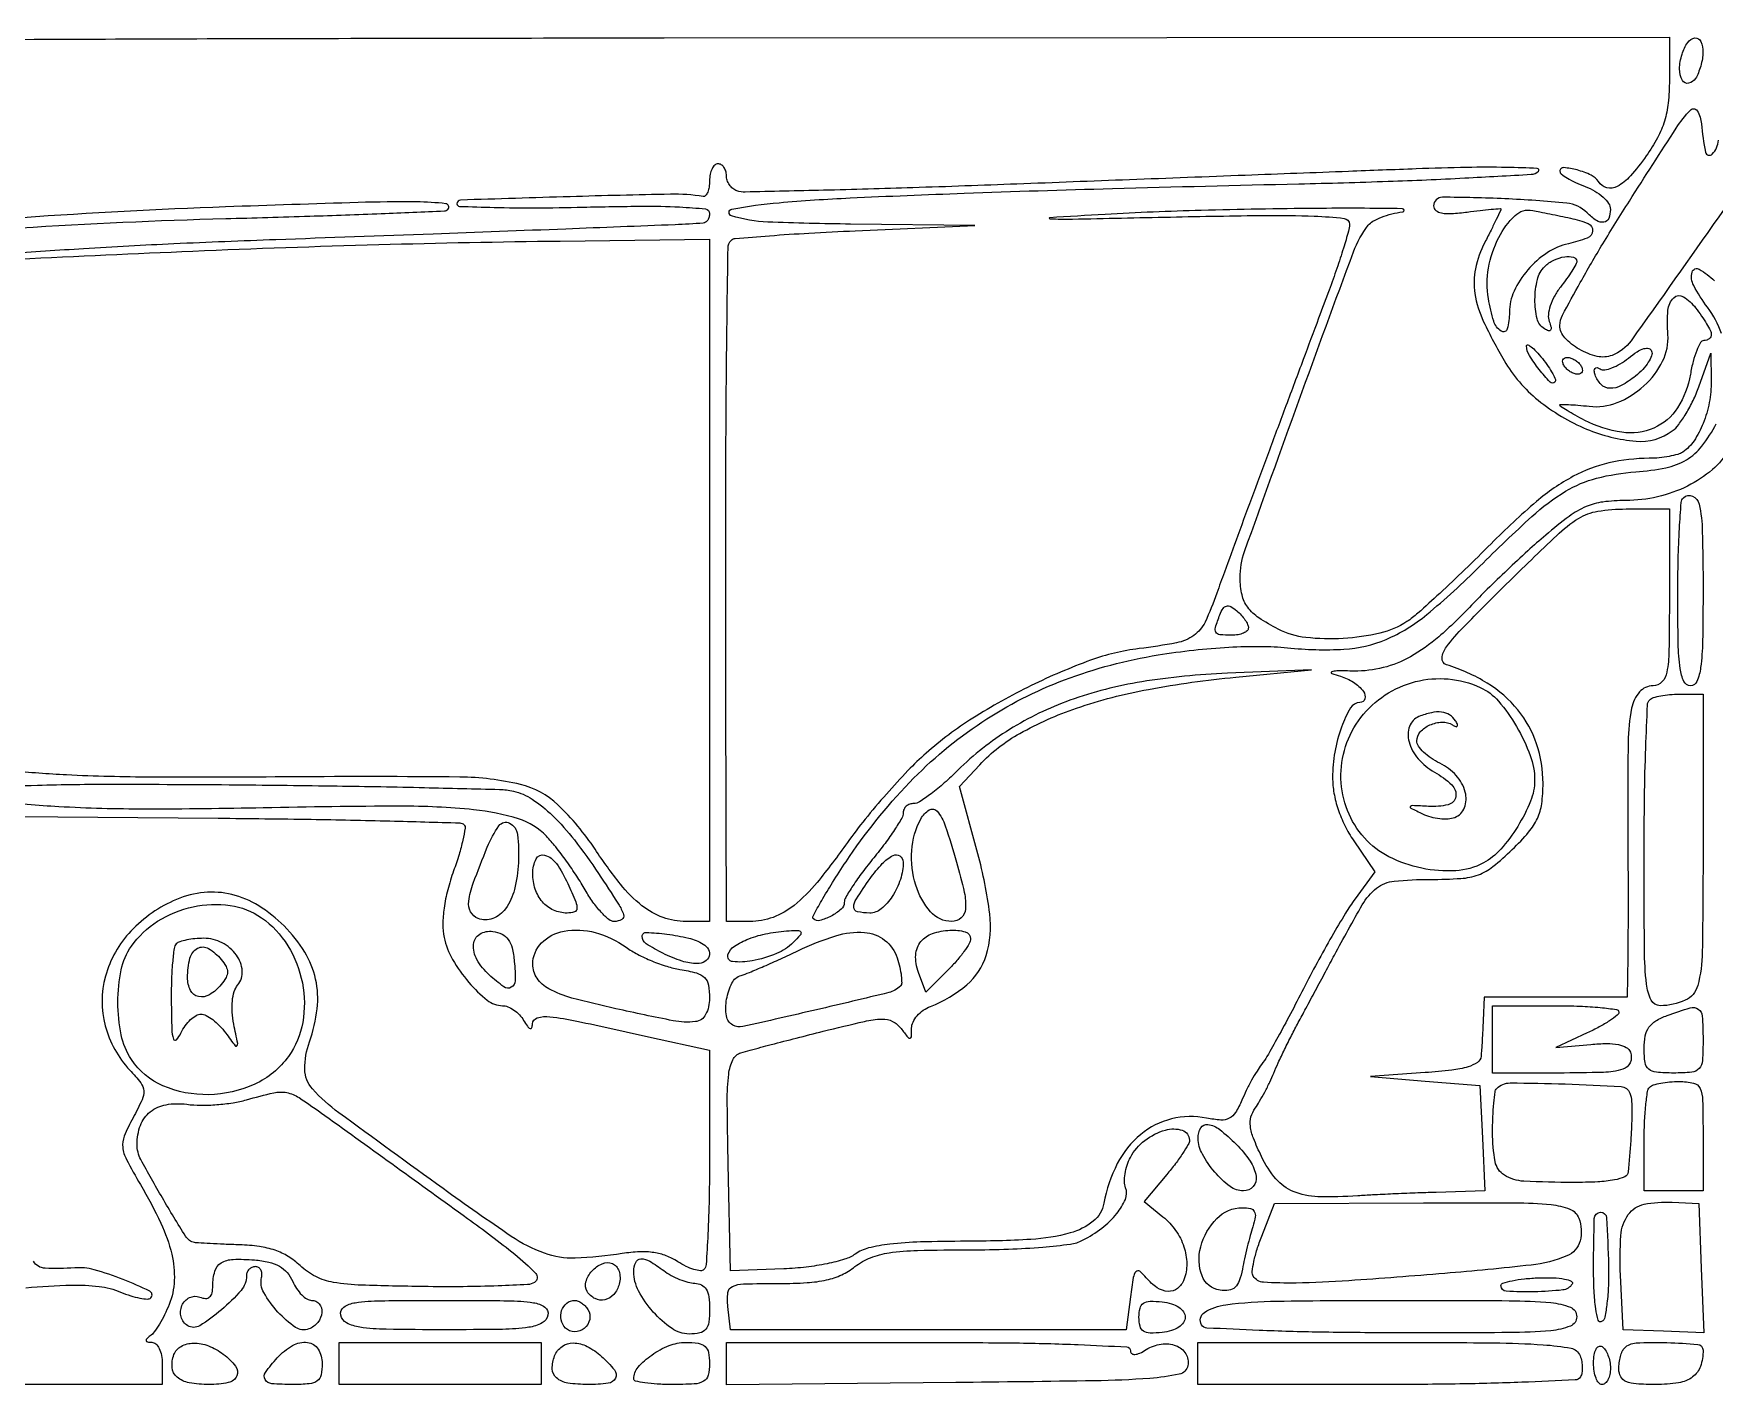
# Model space of a CAD drawing. Extents: x 24 to 1546, y 0 to 2379.
# Drawn here: x 363.7 to 563.3, y 576.1 to 737.5 of the extents above; entities that cross this region are included whole.
import ezdxf

# ---------------------------------------------------------------- set-up
doc = ezdxf.new("R2010")
doc.units = 0
doc.header["$MEASUREMENT"] = 0
doc.layers.get('0').update_dxf_attribs({"linetype": 'CONTINUOUS'})

msp = doc.modelspace()

# ---------------------------------------------------------------- linework, layer by layer
for points in [[(669.79548, 1002.302636, -0.00002), (669.596685, 899.530331, -0.000025), (669.388942, 796.915146, -0.198373)], [(319.200628, 736.562078, -0.000027), (354.124278, 736.742224, -0.000689), (392.784981, 736.886244, -0.000416), (438.603755, 736.955629), (558, 737.037081), (558, 731.928316, -0.025817), (557.860126, 729.221149, -0.048385), (557.425145, 727.074649, -0.050052), (556.598018, 725.099914, -0.02973), (555.25, 722.931127, -0.026701), (553.368495, 720.551119, -0.089005), (551.814116, 719.317337, -0.185189), (550.567719, 719.158003, -0.197027), (549.574601, 719.879293, 0.145902), (548.711573, 720.647698, 0.042955), (547.029983, 721.265047, 0.046377), (545.450825, 721.54149, 0.438027), (545, 721.125618, 0.234575), (545.163903, 720.795482, 0.025998), (545.88125, 720.307689, 0.02732), (546.850709, 719.789889, 0.018756), (548, 719.306102, -0.043188), (549.147841, 718.755525, -0.050738), (550.11875, 718.040222, -0.05825), (550.786037, 717.276455, -0.151573), (551, 716.586864, -0.094124), (550.796846, 715.517242, -0.268519), (550.225179, 715.063642, -0.184816), (549.345543, 715.259815, -0.050158), (548.221883, 716.178117, 0.173716), (545.802738, 717.321141, 0.013168), (538.467876, 717.843273, 0.010104), (531.036293, 718.025561, 0.415479), (530, 716.993732, 0.230164), (530.257766, 716.463436, 0.122526), (530.938801, 716.157616, 0.060643), (532.139683, 716.088982, 0.017323), (534, 716.273174, -0.004453), (535.533867, 716.465019, -0.007488), (536.825, 716.595275, -0.002262), (537.926127, 716.684711, -0.436808), (538, 716.616285, -0.112522), (537.967657, 716.474389, -0.000819), (537.437023, 715.37545, -0.003054), (536.818101, 714.118623, -0.001946), (536.083484, 712.663749, 0.065167), (534.97132, 709.532962, 0.093568), (534.899138, 706.597974, 0.069664), (535.942566, 703.238036, 0.022474), (538.379498, 698.615408, 0.090311), (542.41288, 693.924988, 0.071179), (548.17376, 690.484885, 0.078449), (554.038581, 689.051991, 0.180529), (558.345311, 690.26323, 0.075041), (559.106407, 691.017923, 0.024952), (559.982434, 692.3265, 0.024197), (560.822019, 693.894335, 0.025297), (561.492548, 695.51323), (562.912214, 699.5), (562.956107, 696.184259, -0.049985), (562.73569, 693.646885, -0.048228), (562.016084, 691.171616, -0.051916), (560.926443, 689.09405, -0.099145), (559.600296, 687.765313, -0.077713), (558.985809, 687.480803, -0.023113), (557.976043, 687.241942, -0.02258), (556.800836, 687.075238, -0.022616), (555.61602, 687.015313, 0.054698), (550.802206, 686.461234, 0.067838), (546.58457, 684.876814, 0.053183), (542.220763, 681.884395, 0.020427), (536.82473, 676.875561, -0.004854), (533.714932, 673.803205, -0.005768), (530.718169, 670.965751, -0.005047), (528.141383, 668.629547, -0.0366), (526.814475, 667.614095, -0.087666), (523.626433, 666.246801, -0.042967), (519.239558, 665.60895, -0.042989), (514.822147, 665.730091, -0.090219), (511.545299, 666.719707, -0.028196), (509.232647, 668.073551, -0.086616), (507.920709, 669.317488, -0.105001), (507.246713, 670.787251, -0.053579), (507.015313, 672.81417, -0.087702), (507.550119, 675.961062, -0.001273), (513.993469, 693.843205, -0.001433), (520.482334, 711.55054, -0.076374), (522.225536, 714.692196, -0.102968), (522.795049, 715.17831, -0.032841), (523.810504, 715.651028, -0.031194), (525.041124, 716.042058, -0.030179), (526.324471, 716.282159, 0.933021), (526.302998, 716.6698, 0.005556), (515.989474, 716.698898, 0.004521), (502.403616, 716.463419, 0.007589), (491, 715.989324, 0.001794), (484.40473, 715.591042, 0.949301), (484.406223, 715.465592, 0.014972), (487.099312, 715.438209, 0.000416), (498.75, 715.678319, -0.002268), (509.93508, 715.867409, -0.013272), (515.815597, 715.784059, -0.016995), (519.367206, 715.518252, -0.382726), (520, 714.812651, -0.068897), (519.885412, 713.985005, -0.006188), (519.289938, 711.971369, -0.007957), (518.508506, 709.579846, -0.006131), (517.582769, 706.995668, -0.000134), (516.341336, 703.662373, -0.000043), (514.504685, 698.736227, -0.000043), (512.462628, 693.262058, -0.000049), (510.498594, 688, 0.000661), (508.59634, 682.884366, 0.000695), (506.739827, 677.85, 0.000664), (505.150109, 673.502739, 0.00313), (504.256371, 671, -0.02607), (502.849955, 667.567376, -0.12836), (501.519243, 665.975613, -0.108616), (499.469948, 665.102468, -0.016164), (495.008612, 664.40963, 0.057068), (489.264921, 663.029876, 0.026641), (482.213892, 660.023493, 0.026421), (475.256632, 656.139804, 0.040296), (469.722788, 651.997981, 0.021), (467.565962, 649.927177, 0.010496), (465.007214, 647.14035, 0.010401), (462.475141, 644.14005, 0.015096), (460.378194, 641.381508, -0.015167), (456.771242, 636.63794, -0.05263), (454.049099, 633.916947, -0.081934), (451.542153, 632.493121, -0.088485), (448.777494, 632), (446, 632), (445.950224, 658.25, -0.000697), (445.937183, 684.1779, -0.002716), (446.038558, 700.214731, -0.000768), (446.194979, 711.985445, -0.195063), (446.592833, 712.926166, -0.17781), (447.049879, 713.137693, -0.001417), (451.115045, 713.458207, -0.004903), (455.812234, 713.76887, -0.003105), (461.293543, 714.043314), (475.5, 714.666209), (460.75, 714.833104, -0.007212), (450.916199, 715.086273, -0.062868), (446.615069, 715.805721, -0.786717), (446.658912, 716.621559, -0.024405), (452.25, 717.381715, -0.009918), (460.69979, 717.94441, -0.002609), (474.247154, 718.506155, -0.002235), (491.849105, 719.065261, -0.001135), (514, 719.619463, 0.002879), (524.609362, 719.921938, 0.004555), (533.698262, 720.316372, 0.001252), (541.585851, 720.750495, 0.173677), (542.440893, 721.113422, 0.667041), (542.317762, 721.449635, 0.005919), (538.673044, 721.564036, 0.009552), (533.928991, 721.566106, 0.0048), (527.940893, 721.39679, 0.000034), (519.890746, 721.091255, 0.00001), (507.635762, 720.625048, 0.00001), (493.883839, 720.101334, 0.000011), (480.5, 719.591066, -0.00137), (468.143631, 719.153592, -0.002157), (457.532812, 718.852836, -0.000523), (448.248297, 718.639479, -0.087065), (447.25, 718.792158, -0.091203), (446.772233, 719.057747, -0.069709), (446.367188, 719.499265, -0.068621), (446.093657, 720.04296, -0.08246), (446, 720.606989, 0.070083), (445.925009, 721.139376, 0.085896), (445.70625, 721.590803, 0.100138), (445.381338, 721.892621, 0.138107), (445, 722, 0.191087), (444.618118, 721.848523, 0.088204), (444.29375, 721.4125, 0.068025), (444.073693, 720.765418, 0.048028), (444, 720, -0.035886), (443.945548, 719.242298, -0.059023), (443.779688, 718.622286, -0.083952), (443.536654, 718.223037, -0.258827), (443.25, 718.118421, 0.044083), (439.352851, 718.385768, 0.002575), (427.439375, 718.090668, 0.000547), (414.429954, 717.687124, 0.404842), (414, 717.243141, 0.403712), (414.288693, 716.943867, 0.002482), (418.40625, 716.816078, 0.007885), (423.248306, 716.766245, 0.004727), (429, 716.852134, -0.004177), (435.939802, 716.963396, -0.014296), (440.451028, 716.86904, -0.012775), (443.52156, 716.638159, -0.385046), (444, 716.108993, -0.065226), (443.943929, 715.680998, -0.0782), (443.779688, 715.309847, -0.091456), (443.536225, 715.051166, -0.141217), (443.25, 714.945806, -0.008074), (439.910769, 714.758662, -0.000281), (426.928221, 714.248512, -0.000505), (411.160687, 713.653755, -0.000306), (392.5, 712.980174, 0.002709), (380.386371, 712.484614, 0.003876), (369.649307, 711.903632, 0.002138), (360.590344, 711.304095, 0.058348)], [(681.5874, 575.920734, -0.198023), (682.11066, 576.138525, -0.000014), (730.176508, 576.301627, -0.000501), (783.279498, 576.427095, -0.000302), (846.254519, 576.474781), (1010.392808, 576.5)], [(574.177045, 730.502494, -0.001861), (563.85779, 715.692709, -0.001913), (553.444669, 700.98615, -0.147161), (551.193688, 699.244084, -0.150386), (549.429717, 699.124174, -0.072897), (547.306168, 699.962999, -0.07498), (545.577694, 701.336369, -0.189652), (545, 702.804625, -0.122755), (545.30054, 704.010319, -0.005194), (547.423437, 707.90583, -0.008666), (550.089187, 712.4903, -0.006031), (553.25, 717.576064, -0.00161), (558.824779, 726.247482, -0.044087), (560.49278, 728.384749, -0.497939), (561.30943, 728.2995, -0.115564), (561.810365, 726.75, 0.030736), (562.2987, 723.382952, 0.600894), (563.092661, 723.151927, 0.175356), (563.837249, 724.798785, 0.019362)], [(362.123628, 714.388837, -0.009472), (386.532549, 715.492215, 0.00145), (396.518226, 715.78316, 0.002358), (404.994457, 716.094748, 0.000327), (412.516192, 716.411707, 0.18676), (412.916667, 716.586735, 0.63177), (412.679216, 717.263575, 0.023832), (409.176799, 717.469857, 0.010462), (402.278634, 717.402604, 0.001156), (386.5, 716.881958, 0.009171), (362.421635, 715.589214, 0.120223)], [(563.917736, 301.759581, -0.00001), (564.039235, 350.115363, -0.198254)], [(361.987975, 710.701886, -0.001316), (382.630936, 711.632782, -0.003719), (404.700819, 712.405438, -0.004), (426.25, 712.826972), (444, 713.032169), (444, 672.516084), (444, 632), (441.222506, 632, -0.087123), (438.474017, 632.482578, -0.080845), (435.974155, 633.877472, -0.057484), (433.413332, 636.43696, -0.02121), (430.407455, 640.573462, 0.055713), (425.99006, 645.846804, 0.132496), (421.53444, 648.273563, 0.056506), (414.332757, 649.159325, 0.004202), (394.5, 649.180817, -0.002646), (377.727524, 649.146781, -0.011055), (367.633909, 649.402927, -0.014737), (361.064122, 649.909496, -0.112255)], [(564.192771, 701.823038, 0.07432), (562.533223, 704.954968, -0.035062), (560.896275, 707.534102, -0.191176), (560.705915, 709.144682, -0.497067), (561.548549, 709.489136, -0.062796), (563.36491, 708.079534, -0.072862)], [(565.036533, 688.068263, -0.092914), (563.11099, 685.670939, -0.062162), (560.169003, 683.723855, -0.057896), (556.597314, 682.441024, -0.057152), (552.81082, 682.003738, 0.032215), (550.104826, 681.827044, 0.069834), (548.100132, 681.274268, 0.057947), (546.103446, 680.119718, 0.016694), (543.31082, 677.891709, 0.007838), (541.178138, 676.011866, 0.004903), (538.738178, 673.748132, 0.00492), (536.37778, 671.470315, 0.008929), (534.5, 669.555003, -0.023673), (530.612758, 665.817111, -0.052102), (527.248486, 663.443814, -0.06559), (524.008659, 662.152541, -0.065718), (520.547121, 661.745591, 0.004338), (518.491774, 661.756987, 0.090997), (517.891143, 661.644818, 0.691442), (517.892111, 661.460046, 0.020668), (518.925861, 661.123992, -0.075477), (520.48759, 660.419727, -0.089771), (521.665313, 659.315116, -0.229062), (521.829996, 658.449511, -0.339301), (521.243848, 658, 0.265741), (520.134829, 657.365789, 0.045682), (519.060688, 655.087384, 0.043496), (518.267202, 652.132028, 0.04387), (518, 649.092494, 0.044332), (518.164701, 647.238542, 0.036299), (518.656709, 645.309896, 0.034918), (519.448505, 643.395374, 0.03358), (520.508013, 641.58333), (523.016026, 637.887567), (520.681429, 634.693783, 0.021184), (519.531986, 632.972805, 0.006205), (517.91283, 630.235049, 0.006221), (516.165519, 627.105635, 0.006637), (514.534783, 624, -0.00394), (512.989611, 621.018354, -0.00485), (511.499422, 618.2625, -0.00404), (510.207446, 615.971524, -0.035023), (509.554729, 615, 0.028118), (509.0254, 614.235141, 0.011387), (508.388113, 613.138389, 0.011225), (507.754364, 611.924506, 0.01401), (507.223449, 610.768982, -0.036226), (506.473499, 609.311048, -0.13925), (505.732462, 608.625446, -0.134632), (504.726737, 608.419287, -0.032993), (503.036079, 608.642784, 0.10968), (498.878121, 608.555075, 0.11372), (495.209213, 606.709609, 0.101928), (492.431255, 603.239926, 0.073352), (490.839803, 598.525117, -0.181553), (489.566474, 596.392607, -0.10145), (486.837289, 595.00247, -0.053279), (482.154035, 594.234955, -0.013662), (474.472506, 594.014742, 0.00694), (469.060447, 593.932384, 0.021445), (465.413684, 593.66944, 0.031285), (462.889687, 593.216898, 0.09303), (461.295654, 592.494531, -0.078458), (460.03548, 591.878917, -0.023538), (457.960285, 591.347366, -0.022264), (455.472272, 590.947982, -0.019), (452.823148, 590.744531), (446.5, 590.5), (446.220696, 603.173311, -0.003334), (446.106006, 610.636371, -0.030411), (446.275244, 613.881372, -0.084048), (446.763307, 615.574759, -0.207936), (447.720696, 616.40175, -0.010431), (448.826488, 616.721594, -0.001202), (451.327329, 617.38231, -0.001448), (454.306463, 618.152523, -0.00118), (457.5, 618.960285, -0.004845), (462.385104, 620.133459, -0.047609), (464.482445, 620.409481, -0.12553), (465.738718, 620.136397, -0.116854), (466.75, 619.290716, 0.006463), (467.548263, 618.25065, 0.23878), (467.811627, 618.128437, 0.390587), (467.975463, 618.290203, 0.011756), (468, 619.333621, -0.113979), (468.166479, 620.054436, -0.06564), (468.660937, 620.800891, -0.060263), (469.389665, 621.458675, -0.061354), (470.25, 621.919048, 0.084472), (474.555575, 624.484328, 0.142064), (476.853508, 627.971264, 0.106792), (477.286837, 632.901368, 0.03561), (475.866116, 640.045779), (473.678357, 648.028725), (476.089179, 650.61168, -0.078238), (480.862889, 654.344928, -0.044459), (487.577487, 657.332839, -0.036719), (496.124226, 659.573661, -0.022162), (506.5, 661.021977), (515.5, 661.873862), (505.5, 661.48243, 0.029896), (495.324643, 660.47281, 0.046699), (486.805469, 658.279314, 0.052727), (479.631038, 654.807548, 0.056019), (473.5, 649.970432, -0.014378), (471.876813, 648.454825, -0.018938), (470.307813, 647.174284, -0.01663), (468.94952, 646.21809, -0.144603), (468.25, 646.007123, 0.085129), (467.772657, 645.922456, 0.093067), (467.367188, 645.684342, 0.099772), (467.095965, 645.331475, 0.114605), (467, 644.918297, -0.133008), (466.8282, 644.2839, -0.012536), (465.971875, 642.899653, -0.015357), (464.840492, 641.280141, -0.011495), (463.5, 639.565305, 0.011059), (462.159462, 637.853489, 0.014897), (461.028125, 636.243202, 0.011918), (460.168332, 634.868211, 0.13455), (460, 634.253997, -0.218849), (459.632365, 633.454298, -0.056478), (458.42755, 632.636833, -0.057269), (457.099275, 632.123325, -0.265991), (456.335765, 632.330901, -0.333452), (456.291043, 632.644435, -0.004354), (457.317624, 634.476544, -0.01041), (458.606397, 636.625257, -0.006392), (460.209041, 639.10444, -0.044625), (467.744846, 648.502907, -0.055207), (476.35434, 655.688, -0.0564), (486.166618, 660.702925, -0.049794), (497.27107, 663.660432, -0.012654), (501.517468, 664.239286, -0.013728), (505.673946, 664.583895, -0.014701), (509.478584, 664.682329, -0.025347), (512.64093, 664.510714, 0.040016), (519.348274, 664.343612, 0.086699), (524.355321, 665.505667, 0.073365), (529.176996, 668.445162, 0.022573), (535.488988, 674.197983, -0.010946), (541.671824, 680.101952, -0.04907), (545.675233, 683.09748, -0.073124), (549.364089, 684.649833, -0.045628), (554.001258, 685.403635, 0.032829), (557.593272, 685.893681, 0.084713), (560.025101, 686.837591, 0.093205), (561.869449, 688.472073, 0.045664), (563.565937, 691.127507, 0.072293)], [(330.47682, 18.883074, 0.000013), (445.994116, 18.943074, 0.000017)], [(358.076047, 647.952196, -0.004668), (364.193876, 648.186873, -0.007577), (373.100571, 648.310256, -0.00182), (387.876469, 648.237259, -0.001451), (399.7718, 648.100667, -0.002178), (410.152801, 647.906099, -0.00088), (419.051083, 647.684886, -0.048601), (420.707535, 647.478864, -0.091854), (422.936117, 646.525957, -0.045538), (425.338988, 644.589736, -0.035493), (427.945027, 641.68098, -0.018158), (430.807008, 637.699868, -0.003583), (433.181942, 634.073464, -0.063712), (433.782789, 632.814852, -0.352503), (433.567083, 632.241193, -0.134128), (432.684141, 632, -0.175127), (432.042161, 632.23197, -0.033358), (431.127542, 633.101562, -0.031966), (430.146892, 634.31418, -0.024623), (429.232882, 635.75, 0.016167), (428.235181, 637.377375, 0.010914), (426.998094, 639.16967, 0.011002), (425.724614, 640.851942, 0.021424), (424.623742, 642.125471, 0.12929), (421.313794, 644.19139, 0.050287), (415.982573, 645.274018, 0.025755), (407.24948, 645.696699, 0.004658), (391, 645.494348, -0.005515), (376.944854, 645.343413, -0.013927), (366.721928, 645.6312, -0.010374), (359.20443, 646.209246, -0.283836)], [(357.002365, 644.5), (385.65285, 644.265, -0.001742), (396.675647, 644.136174, -0.002824), (406.045207, 643.941078, -0.000458), (414.32586, 643.714276, -0.191568), (414.841045, 643.492289, -0.24297), (414.976787, 643.066618, -0.013604), (414.698872, 641.661089, -0.018451), (414.243849, 639.945881, -0.012247), (413.601969, 638.013501, 0.022729), (412.904623, 635.757147, 0.02814), (412.472032, 633.601326, 0.031266), (412.318853, 631.672664, 0.058303), (412.474692, 630.115227, 0.076306), (413.487756, 627.491813, 0.046482), (415.405106, 624.770205, 0.046548), (417.602139, 622.63496, 0.17117), (419.402561, 622, -0.097729), (420.050748, 621.872085, -0.054505), (420.759979, 621.485937, -0.051427), (421.418826, 620.919357, -0.057657), (421.919901, 620.25, 0.021107), (422.366108, 619.553273, 0.145492), (422.681093, 619.303719, 0.420767), (422.885461, 619.393884, 0.084164), (422.969591, 619.829455, -0.329369), (423.535737, 620.560094, -0.096519), (425.039366, 620.684841, -0.025287), (428.24646, 620.166524, -0.00196), (436.75, 618.312111), (444, 616.701265), (444, 604.017299, -0.004936), (443.951533, 599.107523, -0.0076), (443.803136, 594.862385, -0.003192), (443.599283, 591.259878, -0.182612), (443.329826, 590.663159, -0.222667), (442.909246, 590.510963, -0.049807), (442.140044, 590.659298, -0.042585), (441.203632, 591.028062, -0.029951), (440.220602, 591.591112, 0.053464), (438.855316, 592.29016, 0.055387), (437.388909, 592.673555, 0.047832), (435.696799, 592.75734, 0.026629), (433.640776, 592.552375, -0.028814), (428.029482, 592.017719, -0.09657), (424.396743, 592.58594, -0.062193), (420.450943, 594.599857, -0.007326), (412.358178, 600.265765, -0.002001), (399.972471, 609.286108, -0.049801), (396.840054, 612.106223, -0.185665), (395.929909, 614.444836, -0.085827), (396.481646, 617.713128, 0.055567), (397.390226, 621.63858, 0.08325), (397.215866, 625.145103, 0.084281), (395.912077, 628.372163, 0.058384), (393.466667, 631.466667, 0.057663), (390.44912, 633.858316, 0.078497), (387.253179, 635.203252, 0.083942), (383.968355, 635.44732, 0.077539), (380.687814, 634.616316, 0.102193), (375.276175, 630.861798, 0.123966), (372.249119, 625.499348, 0.132186), (372.223322, 619.610337, 0.124569), (375.139726, 614.351268, -0.023231), (376.444798, 612.825938, -0.149477), (376.80237, 611.888852, -0.126359), (376.606667, 610.835026, -0.014751), (375.524916, 608.676125, 0.024804), (374.484349, 606.490833, 0.127081), (374.295788, 605.171839, 0.094542), (374.737349, 603.74103, 0.010558), (376.406947, 600.748996, -0.022498), (378.823079, 596.16529, -0.05136), (380.116018, 592.48074, -0.068527), (380.42388, 589.349785, -0.085827), (379.81629, 586.5, -0.019756), (379.278201, 585.297657, -0.02095), (378.656426, 584.165436, -0.02111), (378.042091, 583.240538, -0.083888), (377.556774, 582.765313, 0.035), (377.147891, 582.436365, 0.275546), (377.082053, 582.21214, 0.296462), (377.247772, 582.060145, 0.03841), (377.75, 582.015313, -0.189774), (378.227439, 581.820544, -0.087009), (378.632812, 581.270123, -0.067455), (378.907857, 580.45788, -0.047987), (379, 579.5), (379, 577), (360.635924, 577)], [(230.109045, 358.876355, -0.000048), (230.095006, 206.25)], [(362.787094, 588.500807, -0.015609), (368.206626, 588.803618, -0.035959), (371.494312, 588.648038, -0.068488), (374.050066, 587.979262, 0.021559), (375.246518, 587.543082, 0.030338), (376.347955, 587.266739, 0.030658), (377.240252, 587.155647, 0.215225), (377.64015, 587.306817, 0.515176), (377.509372, 588.087237, 0.019802), (374.356884, 589.47143, 0.024838), (370.902787, 590.633242, 0.089071), (368.595323, 590.858077, -0.033501), (365.085218, 590.810463, -0.246372), (363.68994, 591.640279, -0.130852)]]:
    msp.add_lwpolyline(points, format="xyb")
for points in [[(561.984687, 735.25, -0.039992), (561.916295, 734.4809, -0.026481), (561.721339, 733.615513, -0.026668), (561.440374, 732.789462, -0.045933), (561.109687, 732.143237, -0.199774), (560.286752, 731.56604, -0.330575), (559.548308, 731.896901, -0.134994), (559.209695, 733.264789, -0.070524), (559.50284, 735.008949, -0.069239), (560.178614, 736.423808, -0.226279), (561.044053, 736.944798, -0.330314), (561.737037, 736.528235, -0.100397)], [(546.25, 715.541179, -0.044762), (548.363928, 714.894029, -0.326503), (548.888494, 714.044313, -0.287262), (548.250248, 713.182715, -0.039412), (546.012186, 712.502676, 0.093462), (543.480906, 711.424742, 0.067747), (541.180626, 709.389851, 0.069161), (539.5533, 706.868518, 0.109193), (539, 704.365141, -0.063976), (538.746699, 702.393592, -0.511863), (538.024596, 702.114301, -0.176187), (537.138284, 703.292683, -0.032188), (536.501361, 705.991946, -0.086571), (536.520628, 709.597949, -0.072179), (537.735365, 713.237159, -0.085606), (539.666421, 715.846713, -0.244052), (541.770402, 716.461276, -0.00144), (542.624017, 716.290517, -0.000566), (543.799743, 716.050412, -0.00056), (545.070433, 715.787932, -0.000698)], [(547, 710.407729, -0.130532), (546.906647, 710.056235, -0.01156), (546.428914, 709.263419, -0.014488), (545.800491, 708.333739, -0.010785), (545.055876, 707.343906, 0.042322), (544.352357, 706.274597, 0.045432), (543.85812, 705.12657, 0.05018), (543.62573, 704.064694, 0.120981), (543.725815, 703.272131, -0.028444), (543.94474, 702.587594, -0.207271), (543.892353, 702.254716, -0.345815), (543.650217, 702.169045, -0.057001), (543.169939, 702.394972, -0.197924), (542.300828, 703.595974, -0.059994), (542.035772, 705.874953, -0.05909), (542.327188, 708.249722, -0.137164), (543.2, 709.8, -0.084467), (544.259793, 710.551589, -0.072563), (545.565516, 710.960447, -0.102404), (546.607377, 710.912998, -0.342857)], [(562.977764, 701.75, -0.121947), (562.915893, 701.46401, -0.104056), (562.725538, 701.220312, -0.094302), (562.434584, 701.056699, -0.081232), (562.087898, 701, 0.271833), (561.693869, 700.768687, 0.032885), (561.244937, 699.82338, 0.031774), (560.824546, 698.529279, 0.020804), (560.499068, 696.994485, -0.099713), (558.973944, 693.016857, -0.149832), (556.17226, 690.616324, -0.140123), (552.354549, 690.107288, -0.083032), (547.95034, 691.52568, -0.006842), (546.819468, 692.130232, -0.010749), (545.866662, 692.683538, -0.005056), (545.083922, 693.1718, -0.25613), (545, 693.324879, -0.418329), (545.099436, 693.42293, -0.005973), (546.019581, 693.399022, -0.012281), (547.139946, 693.328925, -0.007293), (548.470913, 693.193189, 0.12416), (551.80088, 693.631375, 0.090601), (554.978747, 695.617549, 0.092242), (557.203885, 698.559671, 0.135727), (557.824367, 701.721901, -0.038752), (557.828461, 704.614747, -0.183778), (558.525129, 706.085465, -0.342947), (559.664947, 706.204619, -0.089916), (561.120854, 704.886032, -0.013437), (561.824992, 703.9175, -0.016789), (562.423124, 702.980584, -0.015102), (562.868844, 702.173173, -0.111601)], [(544.403588, 696.073001, -0.422294), (543.831517, 696.079024, -0.02369), (542.543171, 697.566614, -0.028102), (541.372778, 699.24053, -0.129991), (541.031803, 700.360784, -0.517603), (541.186936, 700.479321, -0.092789), (541.571556, 700.275232, -0.038228), (542.180146, 699.709054, -0.015958), (542.91392, 698.860784, -0.018509), (543.616727, 697.925121, -0.029123), (544.141002, 697.068049, -0.02871), (544.464516, 696.368835, -0.2979)], [(547.5, 698, -0.076764), (547.661825, 697.617617, -0.154201), (547.642737, 697.29375, -0.186277), (547.449529, 697.079239, -0.117858), (547.118034, 697, -0.085235), (546.689814, 697.073533, -0.053414), (546.230237, 697.29375, -0.051777), (545.810561, 697.617474, -0.064269), (545.5, 698, -0.076764), (545.338175, 698.382383, -0.154201), (545.357263, 698.70625, -0.186277), (545.550471, 698.920761, -0.117858), (545.881966, 699, -0.085235), (546.310186, 698.926467, -0.053414), (546.769763, 698.70625, -0.051777), (547.189439, 698.382526, -0.064269)], [(553.990569, 696.791279, -0.045732), (552.286773, 695.652326, -0.133589), (550.922789, 695.329717, -0.193609), (549.894061, 695.783993, -0.11316), (549.182768, 696.951696, -0.056055), (549.083451, 697.418212, -0.202073), (549.171702, 697.702485, -0.273442), (549.408324, 697.785436, -0.089466), (549.766104, 697.644556, 0.179164), (550.322277, 697.532389, 0.051989), (551.181946, 697.760568, 0.045072), (552.16931, 698.24168, 0.035108), (553.145836, 698.929558, -0.02749), (554.158488, 699.666198, -0.071161), (554.976692, 700.043281, -0.135134), (555.554234, 700.055487, -0.25029), (555.891949, 699.74835, -0.178772), (555.885603, 699.197792, -0.051571), (555.495098, 698.425942, -0.044792), (554.839581, 697.582988, -0.034928)], [(558, 670.5, -0.003718), (557.952594, 664.125402, -0.041811), (557.703985, 661.608265, -0.145186), (557.115347, 660.450537, -0.205851), (556.067388, 660, 0.218792), (554.456104, 659.25948, 0.130281), (553.520288, 657.32271, 0.043878), (553.10464, 653.313445, 0.005327), (553.060779, 644.450648, -0.000683), (553.082147, 639.526962, -0.000688), (553.089995, 634.61519, -0.00067), (553.085206, 630.334778, -0.002779), (553.064484, 627.75), (553, 623), (544.5, 623), (536, 623), (535.88465, 620.25, -0.002257), (535.830616, 619.087159, -0.001952), (535.763631, 617.867188, -0.001964), (535.694266, 616.76207, -0.005728), (535.63465, 616, -0.222485), (535.20743, 615.266427, -0.080111), (534.090142, 614.732612, -0.042931), (532.153983, 614.34009, -0.011282), (529, 614.050218), (522.5, 613.600436), (529, 613.050218), (535.5, 612.5), (535.797717, 606.25), (536.095435, 600), (530.297717, 599.825948, 0.002055), (527.821529, 599.741424, 0.001682), (525.174954, 599.631276, 0.001698), (522.741671, 599.513521, 0.00448), (521, 599.407651, -0.024549), (516.251143, 599.309894, -0.090102), (513.321113, 599.928971, -0.121319), (511.274122, 601.419585, -0.063369), (509.552545, 604.085677, -0.016632), (508.60421, 606.246667, -0.062769), (508.232251, 607.67415, -0.099459), (508.308562, 608.782571, -0.088895), (508.804933, 609.825192, 0.022697), (509.337081, 610.644077, 0.010782), (509.950452, 611.7424, 0.010663), (510.543546, 612.92039, 0.014867), (511.019687, 614, -0.011503), (511.540748, 615.203319, -0.004873), (512.292204, 616.79375, -0.004818), (513.127806, 618.477019, -0.006283), (513.926462, 620, 0.000505), (514.821795, 621.660403, 0.000242), (515.968038, 623.79375, 0.00024), (517.162293, 626.021611, 0.000343), (518.219849, 628, -0.00776), (521.532162, 633.981287, -0.095249), (523.228373, 635.949985, -0.143718), (525.301863, 636.788294, -0.024687), (529.587146, 637, 0.015534), (533.247514, 637.113751, 0.071765), (535.316569, 637.544852, 0.081921), (537.045897, 638.517122, 0.023786), (539.346599, 640.548138, 0.02278), (541.28687, 642.612329, 0.068463), (542.331693, 644.23454, 0.076087), (542.840356, 645.979772, 0.032942), (543, 648.400255, 0.08143), (542.22989, 653.09755, 0.089825), (540.006237, 657.12785, 0.084477), (536.378095, 660.302914, 0.062734), (531.517481, 662.502987, -0.35819), (531.000032, 663.287374, -0.134468), (531.514208, 664.604886, -0.034535), (533.580941, 667.016889, -0.003994), (538.622828, 672.057841, -0.004328), (544.625309, 677.862673, -0.049801), (547.214096, 679.873846, -0.10084), (549.495218, 680.732369, -0.039762), (552.855347, 681), (558, 681)], [(562, 671.5, -0.004301), (561.946491, 665.280025, -0.028132), (561.717391, 662.166667, -0.065619), (561.27813, 660.520434, -0.303591), (560.5, 660, -0.296545), (559.7272, 660.502533, -0.070133), (559.284615, 662.055556, -0.029758), (559.054217, 665.000072, -0.004647), (559, 670.833333, -0.005745), (559.048261, 675.033313, -0.008732), (559.195833, 678.680208, -0.004165), (559.399513, 681.750789, -0.179603), (559.666667, 682.333333, -0.312411), (560.751758, 682.530551, -0.23753), (561.532639, 681.562057, -0.046862), (561.914938, 678.350687, -0.006208)], [(508, 666.877555, -0.211751), (507.851202, 666.541957, -0.080835), (507.4125, 666.257782, -0.061523), (506.765708, 666.064355, -0.041949), (506, 666, -0.021697), (504.598047, 666.060864, -0.247092), (504.146883, 666.350844, -0.20789), (504.086473, 666.92339, -0.015398), (504.616783, 668.443736, -0.049248), (504.988861, 669.185711, -0.197978), (505.394324, 669.473133, -0.187894), (505.899528, 669.398999, -0.04392), (506.616783, 668.903079, -0.034124), (507.146102, 668.399033, -0.035634), (507.59368, 667.834544, -0.03811), (507.905442, 667.293772, -0.112164)], [(535.533156, 659.802939, -0.109359), (537.695826, 658.17458, -0.044245), (539.850162, 655.151368, -0.044192), (541.473937, 651.723375, -0.089154), (541.996262, 648.789838, -0.095882), (541.509863, 646.298519, -0.042568), (539.990008, 643.299623, -0.042546), (537.968514, 640.580015, -0.089024), (535.907086, 638.950274, -0.108901), (532.622536, 638.025497, -0.066237), (528.583475, 638.328102, -0.065068), (524.678366, 639.696371, -0.09393), (521.782441, 641.917461, -0.177482), (518.991163, 648.948615, -0.172181), (521.357148, 656.223952, -0.168203), (527.842374, 660.492102, -0.170708)], [(562, 641.106989, -0.003361), (561.91447, 628.384708, -0.061704), (561.364764, 624.38842, -0.225335), (559.880907, 622.638166, -0.106479), (556.918213, 622, -0.284026), (555.83623, 622.668556, -0.08941), (555.276891, 624.574212, -0.024923), (555.041738, 628.672502, -0.00187), (555, 639.833333, -0.003496), (555.048127, 646.71727, -0.00551), (555.195833, 652.623958, -0.001706), (555.396866, 657.719507, -0.187801), (555.666667, 658.333333, -0.12431), (556.099647, 658.591727, -0.025624), (556.969792, 658.804167, -0.025482), (558.03307, 658.951046, -0.021582), (559.166667, 659), (562, 659)], [(528.25, 656.337719, 0.215096), (527.139267, 655.177321, 0.154211), (527.077771, 653.357955, 0.110128), (528.159974, 651.336799, 0.085809), (530.089288, 649.748895, -0.058288), (532.158379, 648.227964, -0.252666), (532.629193, 646.832983, -0.302066), (531.71645, 645.865268, -0.071507), (529.390786, 645.666762, 0.002655), (527.499917, 645.765769, 0.241438), (527.253911, 645.653895, 0.476433), (527.29466, 645.470853, 0.004541), (528.694785, 644.788585, 0.045584), (529.654573, 644.434707, 0.038096), (530.722299, 644.233811, 0.039682), (531.734378, 644.202932, 0.079564), (532.514922, 644.367352, 0.214621), (533.670781, 645.532119, 0.15797), (533.754332, 647.371964, 0.116436), (532.66946, 649.358762, 0.09868), (530.75, 650.795199, -0.03678), (529.697595, 651.396721, -0.043666), (528.807812, 652.116333, -0.049068), (528.189723, 652.842149, -0.153016), (528, 653.447577, -0.186643), (528.4126, 654.51439, -0.10327), (529.559843, 655.345435, -0.097473), (531.005843, 655.679071, -0.147558), (532.244751, 655.348736, 0.039447), (532.638438, 655.146412, 0.351455), (532.812997, 655.19662, 0.26839), (532.831983, 655.406162, 0.029887), (532.595492, 655.845492, 0.116907), (531.900517, 656.53917, 0.110171), (530.95291, 656.866132, 0.083463), (529.736641, 656.800699, 0.040833)], [(473.330864, 639.06504, -0.014001), (474.253207, 635.471876, -0.075776), (474.397673, 633.468999, -0.19293), (473.879058, 632.423383, -0.184343), (472.769724, 632, -0.217127), (470.245884, 633.150212, -0.105947), (468.498951, 636.314347, -0.089599), (468.02519, 640.429129, -0.107235), (469.092641, 644.173101, -0.12963), (470.098535, 645.254545, -0.37696), (471.027409, 645.107291, -0.092842), (471.998205, 643.361282, -0.010756)], [(421.293744, 638.971896, -0.048933), (420.83007, 635.809279, -0.09604), (419.762543, 633.511103, -0.146363), (418.254262, 632.355464, -0.184432), (416.50859, 632.35833, -0.183188), (415.62241, 633.149421, -0.153264), (415.400928, 634.398366, -0.056931), (415.935979, 636.562383, -0.008074), (417.605563, 640.838075, -0.05548), (418.981136, 643.360422, -0.373297), (420.256587, 643.680841, -0.253499), (421.190348, 642.3329, -0.03929)], [(427.169714, 636.5, -0.007475), (428.104022, 634.353924, -0.105853), (428.257038, 633.535091, -0.32054), (427.954425, 633.134173, -0.076108), (427.078059, 633, -0.10753), (425.473197, 633.349178, -0.107324), (424.157216, 634.333701, -0.099372), (423.297569, 635.847118, -0.079788), (423, 637.7, -0.114327), (423.401941, 639.434871, -0.363805), (424.410309, 639.882309, -0.171225), (425.806578, 638.886809, -0.046708)], [(467, 639.0651, -0.079712), (466.668615, 636.999671, -0.065596), (465.698098, 634.986332, -0.07229), (464.378838, 633.495782, -0.177313), (463.024751, 633, -0.053692), (461.558891, 633.157864, -0.355656), (461.132054, 633.693509, -0.142466), (461.435691, 634.697773, -0.010535), (463.068094, 637.09563, -0.031899), (464.518492, 638.879875, -0.09027), (465.79664, 639.840312, -0.266885), (466.605636, 639.793947, -0.253196)], [(390.783205, 632.439296, -0.102196), (393.908802, 629.124959, -0.090353), (395.637251, 624.6975, -0.092014), (395.67689, 620.01716, -0.111391), (393.983173, 615.976369, -0.131515), (389.993015, 612.679851, -0.102828), (384.492962, 611.426655, -0.105911), (379.0838, 612.477856, -0.148011), (375.329291, 615.620191, -0.094303), (374.123499, 618.537078, -0.050944), (373.725845, 622.416742, -0.051149), (374.118675, 626.259613, -0.102086), (375.324717, 629.053211, -0.100363), (378.449502, 632.021552, -0.086221), (382.653287, 633.738029, -0.089084), (387.062798, 633.905404, -0.118362)], [(420.813358, 627.25, -0.02566), (420.916601, 624.94764, -0.27501), (420.452673, 624.179363, -0.28687), (419.575718, 624.239035, -0.027229), (417.828741, 625.654988, -0.080305), (416.37415, 627.472386, -0.150135), (415.972844, 629.29558, -0.237757), (416.705046, 630.494583, -0.175983), (418.25, 630.819551, -0.075029), (419.352814, 630.489427, -0.127529), (420.088303, 629.877036, -0.098739), (420.548923, 628.861825, -0.033257)], [(434.086128, 628.938671, 0.035583), (435.449147, 628.107418, 0.021686), (437.161546, 627.315563, 0.021685), (438.936252, 626.67496, 0.035557), (440.490499, 626.307829, -0.02556), (442.436693, 625.888974, -0.128732), (443.394581, 625.341607, -0.156667), (443.861728, 624.454686, -0.043522), (444, 622.869158, -0.118413), (443.537848, 620.945072, -0.252366), (442.31671, 620.100775, -0.076217), (439.689504, 620.210177, -0.006096), (432.872665, 621.6343, -0.011007), (427.656211, 622.911719, -0.057457), (424.909711, 623.999032, -0.121187), (423.512054, 625.257251, -0.15028), (423, 626.922445, -0.19893), (424.047504, 629.451104, -0.152524), (426.723311, 630.853072, -0.113215), (430.424934, 630.684285, -0.087155)], [(453.950893, 629.522321, -0.098556), (451.941292, 628.179922, -0.051927), (449.052584, 627.322041, -0.072352), (446.733241, 627.22813, -0.479534), (446.19021, 628.070631, -0.168955), (446.955072, 629.063301, -0.052186), (448.657701, 629.939505, -0.04513), (450.919171, 630.591752, -0.034988), (453.464286, 630.90032, -0.015748), (454.582968, 630.921813, -0.314564), (454.846245, 630.733136, -0.274725), (454.778801, 630.394802, -0.013104)], [(475, 629.954545, -0.1347), (474.846193, 629.39398, -0.021688), (474.220356, 628.43655, -0.022624), (473.362106, 627.34779, -0.018153), (472.345894, 626.254985), (469.691789, 623.60088), (468.830433, 625.929347, -0.044942), (468.537957, 627.00925, -0.062401), (468.487882, 628.009377, -0.070491), (468.681103, 628.892654, -0.084352), (469.106983, 629.628907, -0.138865), (470.467733, 630.564061, -0.067839), (472.552392, 630.966434, -0.080463), (474.374101, 630.773754, -0.338296)], [(380.666667, 629.333333, 0.16508), (380.406331, 628.805479, 0.010619), (380.215714, 627.075521, 0.014603), (380.090249, 624.96231, 0.010306), (380.06768, 622.583333, 0.004399), (380.135085, 619.200401, 0.065948), (380.323158, 618.038134, 0.577489), (380.674526, 617.955396, 0.076468), (381.220495, 618.75, -0.043036), (381.731128, 619.610836, -0.047821), (382.36595, 620.339062, -0.053601), (383.02381, 620.840364, -0.136857), (383.59611, 621, -0.12397), (384.204866, 620.846709, -0.040233), (384.990304, 620.339062, -0.037254), (385.805989, 619.611027, -0.034204), (386.530135, 618.75, 0.003832), (387.660937, 617.226586, 0.46656), (387.87421, 617.215591, 0.240202), (387.95697, 617.505849, 0.002167), (387.498387, 619.790959, -0.032992), (387.300957, 621.229128, -0.04274), (387.320868, 622.559787, -0.049003), (387.545377, 623.67697, -0.099445), (387.96896, 624.462599, 0.195433), (388.49986, 626.138856, 0.13872), (387.806611, 628.00917, 0.116593), (386.095796, 629.473778, 0.119535), (383.92612, 630, 0.023515), (382.884639, 629.950992, 0.026934), (381.899131, 629.804167, 0.027561), (381.088642, 629.591284, 0.118914)], [(386, 627.5, -0.045289), (386.569081, 626.672106, -0.128626), (386.744889, 626, -0.128626), (386.569081, 625.327894, -0.045289), (386, 624.5, -0.082295), (384.621555, 623.305924, -0.191031), (383.29683, 623.075636, -0.231931), (382.351423, 623.811188, -0.113938), (382, 625.333333, -0.061181), (382.283883, 627.64467, -0.210518), (383.188527, 628.811744, -0.263275), (384.488657, 628.787762, -0.086404)], [(443.25, 629.323386, -0.138777), (443.87637, 628.668361, -0.197781), (443.953183, 627.876703, -0.19106), (443.44773, 627.240497, -0.131211), (442.547053, 627, -0.080122), (440.732638, 627.292627, -0.034948), (438.469434, 628.22206, -0.029879), (436.474875, 629.362159, -0.253153), (436, 630.23997, -0.426835), (436.483881, 630.703525, -0.020717), (438.945686, 630.495429, -0.027823), (441.520521, 630.023189, -0.07387)], [(466.277155, 627.6875, -0.021671), (466.593971, 626.570577, -0.029643), (466.774707, 625.541079, -0.029819), (466.820541, 624.707007, -0.197685), (466.663337, 624.330003, -0.137692), (465.278026, 623.55196, -0.002333), (456.694042, 621.511234, -0.001853), (447.9687, 619.513938, -0.186091), (446.75, 619.693951, -0.232342), (446.005217, 620.783555, -0.077867), (446.029825, 622.765784, -0.076111), (446.666354, 624.688104, -0.203551), (447.75, 625.596205, 0.023889), (448.725752, 625.945369, 0.0046), (450.454687, 626.677601, 0.004888), (452.457412, 627.57098, 0.004491), (454.5, 628.528475, -0.035804), (458.985373, 630.297936, -0.094142), (462.405162, 630.69796, -0.148436), (464.799048, 629.780441, -0.148667)], [(551.994902, 621.25, -0.229158), (551.807631, 620.86947, -0.019128), (550.891237, 620.20876, -0.022457), (549.680047, 619.480238, -0.015335), (548.244902, 618.758545), (544.5, 617.017089), (548.682976, 617.404398, -0.020823), (550.564622, 617.499856, -0.050345), (551.949804, 617.372675, -0.075546), (552.884004, 617.039089, -0.179546), (553.364075, 616.493619, -0.190788), (553.350628, 615.229644, -0.22854), (552.47555, 614.440591, -0.064031), (550.166843, 614.076303, -0.007153), (544.833333, 614), (537, 614), (537, 618), (537, 622), (544.5, 622, -0.009382), (547.375264, 621.946044, -0.015554), (549.795378, 621.779688, -0.009326), (551.73623, 621.548836, -0.376561)], [(562, 618, -0.01583), (561.920164, 615.478972, -0.165362), (561.53125, 614.535714, -0.192545), (560.675038, 614.099137, -0.022778), (558.5, 614, -0.021319), (556.452537, 614.08734, -0.153559), (555.55, 614.458333, -0.186711), (555.115588, 615.240664, -0.034442), (555, 616.916667, -0.046322), (555.13824, 618.405622, -0.107023), (555.571805, 619.435715, -0.106747), (556.393483, 620.195804, -0.045935), (557.75, 620.837719, -0.014726), (560.475516, 621.743132, -0.223618), (561.434604, 621.599437, -0.233576), (561.910892, 620.773636, -0.016059)], [(562, 606.5), (562, 600), (558.5, 600), (555, 600), (555, 605.833333, -0.010625), (555.048521, 608.116473, -0.014928), (555.195833, 610.148958, -0.011119), (555.403673, 611.810475, -0.161051), (555.666667, 612.333333, -0.12431), (556.099647, 612.591727, -0.025624), (556.969792, 612.804167, -0.025482), (558.03307, 612.951046, -0.021582), (559.166667, 613, -0.055589), (560.87558, 612.809418, -0.238791), (561.641026, 612.176471, -0.097128), (561.949118, 610.7818, -0.005941)], [(398.292041, 608.974042, -0.000715), (415.257139, 596.737561, -0.011565), (420.866082, 592.478745, -0.035253), (423.349094, 590.197708, -0.475221), (423.209471, 589.12946, -0.125691), (422.388901, 588.872474, -0.00403), (418.889091, 588.713562, -0.00755), (414.727838, 588.621097, -0.005144), (409.994372, 588.636101, -0.00429), (402.679088, 588.797334, -0.034456), (399.330574, 589.131621, -0.075014), (397.218964, 589.82702, -0.071699), (395.369912, 591.122211, 0.050407), (393.952607, 592.20741, 0.055317), (392.388946, 592.947775, 0.048316), (390.527408, 593.39373, 0.026818), (388.198828, 593.592021, -0.002157), (386.350557, 593.657921, -0.002941), (384.685164, 593.734309, -0.001936), (383.288049, 593.812053, -0.033599), (382.835774, 593.869634, -0.207892), (381.771007, 594.603957, -0.006702), (379.012729, 599.167122, -0.009042), (376.458883, 603.709194, -0.124164), (376, 605.528592, -0.089725), (376.407744, 607.782478, -0.134709), (377.571623, 609.39311, -0.127432), (379.449757, 610.240283, -0.075881), (381.917122, 610.286616, 0.032319), (383.542933, 610.17576, 0.019449), (385.475655, 610.244262, 0.01944), (387.399847, 610.46301, 0.031939), (389, 610.814, -0.013308), (392.237729, 611.651668, -0.105903), (393.773737, 611.675531, -0.096983), (395.23974, 611.074898, -0.010306)], [(553.311844, 611.622196, -0.081477), (553.521061, 610.598325, -0.015048), (553.538211, 608.66659, -0.012456), (553.414158, 605.979066, -0.004776), (553.112982, 602.25, -0.274118), (552.704695, 601.68438, -0.055398), (551.471156, 601.30309, -0.035498), (549.496831, 601.068762, -0.011793), (546.581787, 601, -0.012605), (540.720459, 601.147793, -0.12681), (538.404831, 601.870939, -0.212269), (537.310968, 603.478441, -0.044823), (537, 606.940322, -0.009739), (537.035972, 608.786977, -0.013879), (537.145315, 610.423618, -0.009789), (537.299079, 611.766055, -0.164402), (537.494688, 612.161355, -0.199761), (539.095843, 612.821516, -0.007703), (545.640149, 612.699328, -0.006367), (552.267077, 612.388906, -0.294902)], [(501, 606.017708, -0.133482), (500.863936, 605.517116, -0.013636), (500.207346, 604.46531, -0.016261), (499.33504, 603.237865, -0.012285), (498.301602, 601.946587), (495.603205, 598.739724), (497.84916, 596.921059, -0.069279), (499.356815, 595.308537, -0.072865), (500.335735, 593.37178, -0.077323), (500.680408, 591.341718, -0.09535), (500.344293, 589.454829, -0.136165), (499.576508, 588.417288, -0.17941), (498.463922, 588.063328, -0.137828), (497.154923, 588.498503, -0.071777), (495.872445, 589.665275, 0.048341), (495.090951, 590.445979, 0.412521), (494.644881, 590.403825, 0.134588), (494.330676, 589.712339, 0.007978), (494, 587.415275), (493.5, 583.5), (470, 583.5), (446.5, 583.5), (446.183578, 586.25, -0.05535), (446.176957, 587.916557, -0.266443), (446.712727, 588.655405, -0.100501), (448.030102, 588.953149, -0.005488), (452.298719, 589, 0.015118), (455.574722, 589.099077, 0.039724), (457.900815, 589.426574, 0.053597), (459.699495, 590.03538, 0.05833), (461.272871, 591, -0.07274), (463.113877, 592.057252, -0.057843), (465.33082, 592.648221, -0.030692), (468.696916, 592.93025, -0.005556), (474.973471, 593, 0.008846), (479.516068, 593.080373, 0.012382), (483.56816, 593.324383, 0.011085), (486.859356, 593.678151, 0.087774), (488.315741, 594.135609, 0.043694), (490.600979, 595.590005, 0.05788), (492.370213, 597.30468, 0.071543), (493.389236, 598.99475, 0.193914), (493.412132, 600.368384, -0.089889), (493.276188, 601.086425, -0.041551), (493.347869, 602.037362, -0.039378), (493.593079, 603.052522, -0.043946), (493.988368, 603.978266, -0.10638), (495.68852, 605.983052, -0.093375), (498.140843, 607.226483, -0.150103), (500.142355, 607.196605, -0.325265)], [(506.545455, 605.545455, -0.04819), (508.197125, 603.540539, -0.109959), (508.908931, 601.725542, -0.221689), (508.560965, 600.52276, -0.216506), (507.410293, 600, -0.163101), (505.821455, 600.532445, -0.053459), (503.997257, 602.243908, -0.05326), (502.529945, 604.370196, -0.120227), (502.033269, 606.25, -0.136423), (502.354343, 607.496172, -0.309981), (503.189737, 607.895891, -0.129103), (504.590338, 607.284349, -0.029242)], [(508.523142, 595.75, 0.010875), (508.213197, 594.68801, 0.005494), (507.866553, 593.337367, 0.005453), (507.538908, 591.933826, 0.008081), (507.285137, 590.696354, -0.036262), (506.921705, 589.322425, -0.121759), (506.420522, 588.546357, -0.154578), (505.692755, 588.196305, -0.070942), (504.628627, 588.196354, -0.275005), (502.49014, 589.920133, -0.155985), (502.331694, 593.35139, -0.127788), (504.252306, 596.725111, -0.202468), (507.271619, 598, -0.052965), (508.239624, 597.897171, -0.216155), (508.703364, 597.553751, -0.17266), (508.809883, 596.916676, -0.032369)], [(547.245326, 596.757663, -0.160466), (547.392951, 594.048219, -0.233137), (545.838619, 592.282728, -0.070019), (541.574122, 591.189199, -0.0074), (531.324661, 590.197996, -0.002646), (519.911556, 589.325297, -0.014064), (513.65784, 589.056854, -0.01878), (509.784587, 589.145113, -0.243891), (508.585268, 589.862034, -0.169146), (508.462584, 590.414673, -0.022493), (508.657982, 591.612936, -0.023972), (509.034541, 593.060106, -0.01802), (509.580947, 594.612034), (511.109392, 598.5), (528.804696, 598.582138, -0.002109), (539.655972, 598.586729, -0.02371), (543.95932, 598.366177, -0.069152), (546.17312, 597.832159, -0.208798)], [(550.771038, 591.089459, -0.015042), (550.756801, 588.738858, -0.021544), (550.591884, 586.661478, -0.018286), (550.326585, 585.005639, -0.208386), (549.957892, 584.473976, -0.496282), (549.560287, 584.62717, -0.034002), (549.262851, 585.997641, -0.025705), (549.061796, 588.122447, -0.010736), (549, 591, -0.007661), (549.087854, 596.733594, -0.390651), (549.808382, 597.46855, -0.412929), (550.545477, 596.805272, -0.007708)], [(561.790793, 590.8206), (562.081587, 583.141201), (557.290793, 583.3206), (552.5, 583.5), (552.196461, 589.974267, -0.028175), (552.241207, 594.691691, -0.137896), (553.121774, 597.181945, -0.190794), (554.991383, 598.406301, -0.063355), (558.318464, 598.660305), (561.5, 598.5)], [(394.487128, 589.25, 0.043678), (394.958228, 588.389169, 0.04938), (395.555256, 587.660938, 0.055829), (396.182248, 587.160253, 0.141512), (396.737128, 587, -0.221714), (397.652387, 586.573167, -0.201933), (397.961466, 585.572401, -0.145787), (397.474666, 584.383032, -0.132355), (396.399553, 583.599828, -0.247548), (394.828076, 583.787612, -0.056413), (392.740224, 585.60766, -0.055842), (391.061431, 587.912363, -0.188099), (390.794744, 589.724399, 0.079048), (390.827911, 590.211688, 0.111012), (390.694999, 590.625292, 0.129538), (390.418214, 590.899712, 0.131619), (390.043837, 591, 0.102273), (389.645516, 590.917664, 0.098649), (389.306627, 590.683654, 0.097151), (389.079566, 590.334123, 0.095895), (389, 589.923077, -0.179921), (388.353052, 588.183408, -0.038532), (386.027688, 585.875156, -0.036839), (383.44838, 583.990453, -0.28511), (382.019858, 583.987727, -0.190127), (381.244338, 585.026178, -0.168597), (381.336937, 586.378454, -0.180319), (382.23213, 587.321776, -0.208227), (383.462146, 587.376152, 0.079466), (384.149145, 587.231297, 0.194841), (384.627891, 587.398307, 0.161964), (384.912113, 587.884348, 0.052048), (385, 588.726345, -0.070392), (385.244902, 590.45729, -0.186016), (385.988427, 591.43752, -0.131327), (387.404342, 591.864487, -0.02893), (389.964259, 591.797592, -0.035237), (391.659836, 591.533672, -0.072154), (392.912011, 591.049561, -0.086948), (393.824402, 590.301987, -0.074504)], [(433.27286, 588.935417, -0.115489), (432.62623, 587.710562, -0.15744), (431.564141, 587.069886, -0.173017), (430.403819, 587.20059, -0.141536), (429.472927, 588.043805, -0.212056), (429.31555, 589.196831, -0.112725), (430.028405, 590.480957, -0.109511), (431.247225, 591.353605, -0.194816), (432.462605, 591.375976, -0.131082), (432.933069, 591.035049, -0.09087), (433.250642, 590.456199, -0.078816), (433.371607, 589.721765, -0.065521)], [(438.55887, 590.531803, 0.036476), (439.430463, 589.967417, 0.02894), (440.443856, 589.485547, 0.029757), (441.440766, 589.147977, 0.062288), (442.25, 589.031803, -0.110677), (443.055793, 588.835784, -0.148123), (443.601516, 588.324127, -0.098935), (443.908447, 587.417017, -0.032271), (444, 586, -0.030097), (443.903546, 584.399092, -0.141136), (443.547341, 583.5584, -0.173183), (442.843931, 583.13038, -0.050963), (441.568094, 583, -0.153237), (439.541993, 583.635879, -0.05931), (437.317923, 585.61305, -0.058696), (435.572819, 588.118655, -0.123396), (435, 590.40437, -0.101472), (435.225123, 591.50223, -0.290399), (435.839553, 591.923524, -0.144443), (436.894546, 591.652891, -0.027394)], [(546.453095, 588.924106, -0.23239), (545.344911, 588.228486, -0.020823), (541.971918, 588.018303, -0.019431), (538.633461, 588.079283, -0.397588), (538.00002, 588.75, -0.330841), (538.225116, 589.052936, -0.022688), (539.325461, 589.330831, -0.02527), (540.782502, 589.553251, -0.015598), (542.512132, 589.674106, -0.017978), (544.238581, 589.678622, -0.0387), (545.559608, 589.531787, -0.064713), (546.351084, 589.271864, -0.445918)], [(424.807714, 585.25, -0.227248), (424.110634, 584.310249, -0.08643), (422.517836, 583.794325, -0.031606), (419.421458, 583.553488, -0.003712), (412.497133, 583.504945, -0.003728), (405.584727, 583.559339, -0.031489), (402.483042, 583.802645, -0.085653), (400.885476, 584.318143, -0.228224), (400.189419, 585.254945, -0.2963), (400.569533, 586.19066, -0.117537), (401.9205, 586.722147, -0.032224), (404.961506, 586.954901, -0.002991), (412.5, 587, -0.00298), (420.049279, 586.955006, -0.032341), (423.084582, 586.722106, -0.118686), (424.429651, 586.188752, -0.295238)], [(429.553851, 585.912868, -0.190717), (429.763962, 584.735958, -0.171854), (429.124253, 583.67027, -0.175934), (427.96995, 583.260019, -0.197141), (426.887132, 583.712868, -0.144911), (426.366354, 584.671654, -0.134859), (426.431624, 585.789156, -0.143758), (427.047584, 586.666716, -0.169916), (428, 587, -0.100929), (428.386686, 586.921141, -0.052079), (428.820255, 586.680655, -0.048757), (429.231435, 586.328718, -0.053016)], [(547, 585.05774, -0.307593), (546.239483, 583.938465, -0.072707), (543.922598, 583.391079, -0.020603), (538.978194, 583.165231, -0.001423), (525.006401, 583.142875, -0.003844), (516.491096, 583.218949, -0.006281), (509.274582, 583.429608, -0.001868), (503.080361, 583.71152, -0.246839), (502.447384, 584.085135, -0.411394), (502.789976, 585.5683, -0.109183), (505.32156, 586.480102, -0.028752), (511.384695, 586.90957, -0.003307), (525.059017, 587, -0.001431), (538.988503, 586.960135, -0.020645), (543.925844, 586.727869, -0.072707), (546.240324, 586.177518, -0.307197)], [(500.5, 585, -0.154584), (500.301657, 584.373791, -0.093669), (499.73893, 583.827559, -0.072136), (498.861629, 583.414852, -0.045313), (497.75, 583.183578, -0.030541), (496.313992, 583.106685, -0.145046), (495.53525, 583.343872, -0.189807), (495.127944, 583.92427, -0.05926), (495, 585, -0.05926), (495.127944, 586.07573, -0.189807), (495.53525, 586.656128, -0.145046), (496.313992, 586.893315, -0.030541), (497.75, 586.816422, -0.045313), (498.861629, 586.585148, -0.072136), (499.73893, 586.172441, -0.093669), (500.301657, 585.626209, -0.154584)], [(386.25, 580.607954, -0.063924), (387.71595, 579.166483, -0.283343), (387.847509, 578.016764, -0.237541), (386.845074, 577.228958, -0.049952), (384.559017, 577, -0.044226), (382.203043, 577.208798, -0.132546), (380.753484, 577.891832, -0.196391), (380.168232, 579.018607, -0.114905), (380.380002, 580.547887, -0.178249), (381.245591, 581.536392, -0.122754), (382.700723, 581.914959, -0.095068), (384.489359, 581.590712, -0.070216)], [(398, 579.5, -0.050766), (397.861332, 578.13778, -0.189121), (397.4, 577.428571, -0.13443), (396.465575, 577.084309, -0.021436), (394.5, 577, -0.020071), (391.99449, 577.100619, -0.24567), (391.208994, 577.595358, -0.297081), (391.251939, 578.442863, -0.026852), (392.654988, 580.171259, -0.078433), (394.481822, 581.644588, -0.163195), (396.254802, 582.001416, -0.224821), (397.509336, 581.202209, -0.14125)], [(431.171259, 580.345012, -0.03695), (432.704929, 578.735799, -0.292061), (432.821793, 577.759916, -0.255279), (431.966364, 577.146912, -0.030485), (429.559017, 577, -0.036609), (427.158705, 577.175982, -0.142221), (425.817075, 577.789526, -0.215338), (425.323716, 578.850858, -0.094616), (425.603744, 580.409758, -0.150603), (426.478176, 581.524054, -0.155767), (427.816029, 581.934124, -0.116271), (429.465059, 581.525102, -0.065325)], [(444, 579.5, -0.058662), (443.834383, 578.093239, -0.210352), (443.3, 577.388889, -0.114574), (442.179887, 577.068074, -0.012699), (439.5, 577, -0.014015), (437.774827, 577.048367, -0.023009), (436.321875, 577.197182, -0.019288), (435.210515, 577.407059, -0.349685), (435, 577.671259, -0.180476), (435.513347, 579.047134, -0.060987), (437.126381, 580.504537, -0.058577), (439.196474, 581.624466, -0.095007), (441.154988, 582, -0.033918), (442.660698, 581.897741, -0.147383), (443.465499, 581.530317, -0.167142), (443.876935, 580.80945, -0.046888)], [(494, 580.991526, 0.225395), (494.149492, 580.676753, 0.194483), (494.502084, 580.567736, 0.08892), (495.0873, 580.724469, 0.029807), (495.867534, 581.149347, -0.103312), (497.654016, 581.806231, -0.128901), (499.405178, 581.612949, -0.16507), (500.555068, 580.657106, -0.187173), (500.81062, 579.253024, -0.302905), (499.79068, 578.218434, -0.032811), (496.297549, 577.730834, -0.014496), (489.671682, 577.438414, -0.001336), (473.236713, 577.233928), (446, 576.967856), (446, 579.483928), (446, 582), (470, 582, -0.00292), (480.347704, 581.939561, -0.007579), (487.800416, 581.739495, -0.003043), (493.553727, 581.462653, -0.398436)], [(547.396256, 580.409758, -0.044889), (547.588142, 579.734042, -0.041972), (547.662068, 579.019408, -0.044764), (547.6165, 578.372114, -0.098775), (547.444227, 577.909758, -0.247537), (546.815102, 577.539533, -0.001764), (540.475355, 577.266399, -0.006115), (533.111124, 577.06532, -0.003767), (524.440983, 577), (502, 577), (502, 579.5), (502, 582), (524.393011, 582, -0.001921), (537.146235, 581.95101, -0.015336), (543.025072, 581.725433, -0.028842), (546.320312, 581.305713, -0.260683)], [(551, 578.940983, -0.049547), (550.926216, 578.198222, -0.069539), (550.70625, 577.570164, -0.089706), (550.381787, 577.147465, -0.186414), (550, 577, -0.230178), (549.616918, 577.186221, -0.073461), (549.29375, 577.751711, -0.055981), (549.073066, 578.579009, -0.037227), (549, 579.559017, -0.035659), (549.068671, 580.520664, -0.083483), (549.287316, 581.205217, -0.1651), (549.615199, 581.521766, -0.253782), (550, 581.5, -0.111412), (550.383556, 581.123976, -0.050262), (550.70625, 580.49335, -0.046318), (550.925923, 579.729296, -0.046881)], [(562, 581.081787, -0.081017), (561.684936, 579.150129, -0.155785), (560.766995, 577.897606, -0.119579), (559.093424, 577.207264, -0.03832), (556.393011, 577, -0.015286), (554.068398, 577.071083, -0.083749), (552.849047, 577.354332, -0.172755), (552.229665, 577.917039, -0.123414), (552, 578.833333, -0.03271), (552.049166, 579.584091, -0.032464), (552.195833, 580.323958, -0.034257), (552.4101, 580.951373, -0.097261), (552.666667, 581.333333, -0.186548), (554.045292, 581.94328, -0.01866), (557.715078, 581.981338, -0.015663), (561.372692, 581.767974, -0.38821)]]:
    msp.add_lwpolyline(points, format="xyb", close=True)
msp.add_lwpolyline([(424, 579.5), (424, 577), (412, 577), (400, 577), (400, 579.5), (400, 582), (412, 582), (424, 582)], close=True)

doc.saveas('drawing.dxf')
